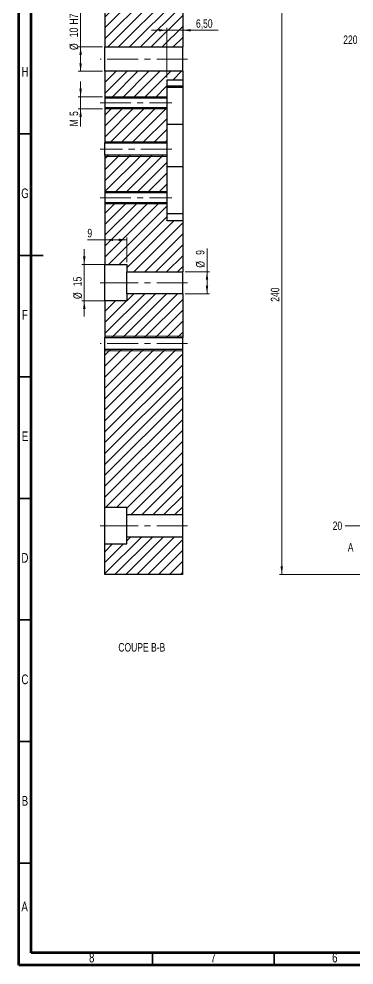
# Model space of a CAD drawing. Header units: millimetres. Extents: x 5 to 415, y 5 to 589.
# Drawn here: x 5 to 142.9, y 5 to 394.3 of the extents above; entities that cross this region are included whole.
import ezdxf

# ---------------------------------------------------------------- set-up
doc = ezdxf.new("R2010")
doc.units = ezdxf.units.MM
doc.linetypes.add('CENTERX2', pattern=[20.32, 12.7, -2.54, 2.54, -2.54])
doc.styles.add('SLDTEXTSTYLE0', font='TXT', dxfattribs={"width": 0.75})
doc.dimstyles.new('SLDDIMSTYLE1', dxfattribs={"dimtxt": 3.5, "dimasz": 3.302, "dimexe": 0, "dimexo": 0.0625, "dimgap": 0.875, "dimtad": 0, "dimtih": 1, "dimtoh": 1, "dimrnd": 1e-09, "dimzin": 12, "dimdsep": 46, "dimtxsty": 'SLDTEXTSTYLE0', "dimblk1": 'NONE', "dimblk2": 'NONE', "dimsah": 1, "dimcen": 0.09, "dimadec": 0, "dimazin": 3, "dimtfac": 1, "dimtofl": 0, "dimtmove": 0, "dimatfit": 3, "dimldrblk": 'NONE', "dimfxl": 1, "dimfrac": 2, "dimtolj": 1, "dimtzin": 12, "dimarcsym": 0})
doc.dimstyles.new('SLDDIMSTYLE3', dxfattribs={"dimtxt": 3.5, "dimasz": 3.302, "dimexe": 0, "dimexo": 0.0625, "dimgap": 0.875, "dimtad": 1, "dimrnd": 1e-09, "dimzin": 12, "dimdsep": 46, "dimtxsty": 'SLDTEXTSTYLE0', "dimsah": 1, "dimcen": 0.09, "dimadec": 0, "dimazin": 3, "dimtfac": 1, "dimtofl": 0, "dimtmove": 0, "dimatfit": 3, "dimfxl": 1, "dimfrac": 2, "dimtolj": 1, "dimtzin": 12, "dimarcsym": 0})
doc.dimstyles.new('SLDDIMSTYLE5', dxfattribs={"dimtxt": 3.5, "dimasz": 3.302, "dimexe": 0, "dimexo": 0.0625, "dimgap": 0.875, "dimtad": 1, "dimrnd": 1e-09, "dimzin": 12, "dimdsep": 46, "dimtxsty": 'SLDTEXTSTYLE0', "dimsah": 1, "dimcen": 0.09, "dimadec": 0, "dimazin": 3, "dimtfac": 1, "dimtmove": 0, "dimatfit": 0, "dimfxl": 1, "dimfrac": 2, "dimtolj": 1, "dimtzin": 12, "dimarcsym": 0})

# ---------------------------------------------------------------- blocks, each defined once
blk = doc.blocks.new('_D_1')
at = {"color": 7, "linetype": 'Continuous', "lineweight": 18}
blk.add_line((172.14, 185.76), (139.26, 185.76), dxfattribs=at)
at = {"color": 7, "linetype": 'Continuous', "lineweight": 18, "insert": (134.09, 187.49), "char_height": 3.5, "attachment_point": 1, "style": 'SLDTEXTSTYLE0'}
blk.add_mtext('20', dxfattribs=at)
blk = doc.blocks.new('_None')
blk = doc.blocks.new('_D_17')
at = {"color": 7, "linetype": 'Continuous', "lineweight": 18}
blk.add_line((172.14, 385.76), (146.19, 385.76), dxfattribs=at)
at = {"color": 7, "linetype": 'Continuous', "lineweight": 18, "insert": (138.43, 387.49), "char_height": 3.5, "attachment_point": 1, "style": 'SLDTEXTSTYLE0'}
blk.add_mtext('220', dxfattribs=at)
blk = doc.blocks.new('_D_45')
at = {"color": 7, "linetype": 'Continuous', "lineweight": 18}
for p, q in [((152.14, 405.76), (112.14, 405.76)), ((113.14, 405.76), (113.14, 165.76)), ((152.14, 165.76), (112.14, 165.76))]:
    blk.add_line(p, q, dxfattribs=at)
for points in [[(113.14, 405.76), (112.64, 402.46), (113.65, 402.46)], [(113.14, 165.76), (113.65, 169.06), (112.64, 169.06)]]:
    blk.add_solid(points, dxfattribs=at)
at = {"color": 7, "linetype": 'Continuous', "lineweight": 18, "insert": (108.63, 277.94), "char_height": 3.5, "attachment_point": 1, "rotation": 90, "style": 'SLDTEXTSTYLE0'}
blk.add_mtext('240', dxfattribs=at)
blk = doc.blocks.new('_D_52')
at = {"color": 7, "linetype": 'Continuous', "lineweight": 18}
for p, q in [((65.88, 389.64), (59.53, 389.64)), ((65.88, 370.26), (65.88, 390.64)), ((65.88, 389.64), (72.38, 389.64)), ((72.38, 370.26), (72.38, 390.64)), ((72.38, 389.64), (86.91, 389.64))]:
    blk.add_line(p, q, dxfattribs=at)
for points in [[(65.88, 389.64), (62.58, 390.15), (62.58, 389.14)], [(72.38, 389.64), (75.68, 389.14), (75.68, 390.15)]]:
    blk.add_solid(points, dxfattribs=at)
at = {"color": 7, "linetype": 'Continuous', "lineweight": 18, "insert": (77.85, 394.16), "char_height": 3.5, "attachment_point": 1, "style": 'SLDTEXTSTYLE0'}
blk.add_mtext('6,50', dxfattribs=at)
blk = doc.blocks.new('_D_53')
at = {"color": 7, "linetype": 'Continuous', "lineweight": 18}
for p, q in [((30.38, 382.76), (30.38, 397.76)), ((39.38, 382.76), (29.38, 382.76)), ((30.38, 382.76), (30.38, 372.76)), ((39.38, 372.76), (29.38, 372.76))]:
    blk.add_line(p, q, dxfattribs=at)
for points in [[(30.38, 382.76), (29.87, 379.46), (30.89, 379.46)], [(30.38, 372.76), (30.89, 376.06), (29.87, 376.06)]]:
    blk.add_solid(points, dxfattribs=at)
at = {"color": 7, "linetype": 'Continuous', "lineweight": 18, "char_height": 3.5, "attachment_point": 1, "rotation": 90, "style": 'SLDTEXTSTYLE0'}
for s, insert in [('H7', (25.82, 391.98)), ('10', (25.82, 386.81)), ('%%c', (25.87, 381.53))]:
    blk.add_mtext(s, dxfattribs=dict(at, insert=insert))
blk = doc.blocks.new('_D_54')
at = {"color": 7, "linetype": 'Continuous', "lineweight": 18}
for p, q in [((30.38, 362.26), (30.38, 368.61)), ((39.38, 362.26), (29.38, 362.26)), ((30.38, 357.26), (30.38, 362.26)), ((39.38, 357.26), (29.38, 357.26)), ((30.38, 357.26), (30.38, 350.11))]:
    blk.add_line(p, q, dxfattribs=at)
for points in [[(30.38, 362.26), (30.89, 365.56), (29.87, 365.56)], [(30.38, 357.26), (29.87, 353.96), (30.89, 353.96)]]:
    blk.add_solid(points, dxfattribs=at)
at = {"color": 7, "linetype": 'Continuous', "lineweight": 18, "char_height": 3.5, "attachment_point": 1, "rotation": 90, "style": 'SLDTEXTSTYLE0'}
for s, insert in [('5', (25.87, 354.39)), ('M', (25.87, 350.11))]:
    blk.add_mtext(s, dxfattribs=dict(at, insert=insert))
blk = doc.blocks.new('_D_55')
at = {"color": 7, "linetype": 'Continuous', "lineweight": 18}
for p, q in [((31.89, 293.26), (31.89, 299.61)), ((48.38, 293.26), (30.89, 293.26)), ((31.89, 278.26), (31.89, 293.26)), ((48.38, 278.26), (30.89, 278.26)), ((31.89, 278.26), (31.89, 271.91))]:
    blk.add_line(p, q, dxfattribs=at)
for points in [[(31.89, 293.26), (32.4, 296.56), (31.38, 296.56)], [(31.89, 278.26), (31.38, 274.96), (32.4, 274.96)]]:
    blk.add_solid(points, dxfattribs=at)
at = {"color": 7, "linetype": 'Continuous', "lineweight": 18, "char_height": 3.5, "attachment_point": 1, "rotation": 90, "style": 'SLDTEXTSTYLE0'}
for s, insert in [('15', (27.32, 284.35)), ('%%c', (27.38, 279.07))]:
    blk.add_mtext(s, dxfattribs=dict(at, insert=insert))
blk = doc.blocks.new('_D_56')
at = {"color": 7, "linetype": 'Continuous', "lineweight": 18}
for p, q in [((40.38, 294.26), (40.38, 304.42)), ((49.38, 294.26), (49.38, 304.42)), ((40.38, 303.42), (33.16, 303.42)), ((40.38, 303.42), (49.38, 303.42))]:
    blk.add_line(p, q, dxfattribs=at)
for points in [[(40.38, 303.42), (43.68, 302.91), (43.68, 303.92)], [(49.38, 303.42), (46.08, 303.92), (46.08, 302.91)]]:
    blk.add_solid(points, dxfattribs=at)
at = {"color": 7, "linetype": 'Continuous', "lineweight": 18, "insert": (33.16, 307.93), "char_height": 3.5, "attachment_point": 1, "style": 'SLDTEXTSTYLE0'}
blk.add_mtext('9', dxfattribs=at)
blk = doc.blocks.new('_D_57')
at = {"color": 7, "linetype": 'Continuous', "lineweight": 18}
for p, q in [((82.38, 290.26), (82.38, 299.82)), ((73.38, 290.26), (83.38, 290.26)), ((82.38, 290.26), (82.38, 281.26)), ((73.38, 281.26), (83.38, 281.26))]:
    blk.add_line(p, q, dxfattribs=at)
for points in [[(82.38, 290.26), (81.87, 286.96), (82.89, 286.96)], [(82.38, 281.26), (82.89, 284.56), (81.87, 284.56)]]:
    blk.add_solid(points, dxfattribs=at)
at = {"color": 7, "linetype": 'Continuous', "lineweight": 18, "char_height": 3.5, "attachment_point": 1, "rotation": 90, "style": 'SLDTEXTSTYLE0'}
for s, insert in [('9', (77.82, 297.23)), ('%%c', (77.87, 291.96))]:
    blk.add_mtext(s, dxfattribs=dict(at, insert=insert))

msp = doc.modelspace()

# ---------------------------------------------------------------- hatches: boundary and pattern name
at = {"linetype": 'Continuous', "lineweight": 18}
h = msp.add_hatch(dxfattribs=at)
h.set_pattern_fill('ANSI31', style=0)
h.paths.add_polyline_path([(72.38, 405.76), (40.38, 405.76), (40.38, 382.76), (72.38, 382.76)], flags=0)
h = msp.add_hatch(dxfattribs=at)
h.set_pattern_fill('ANSI31', style=0)
h.paths.add_polyline_path([(65.88, 361.86), (65.88, 369.26), (72.38, 369.26), (72.38, 372.76), (40.38, 372.76), (40.38, 361.86)], flags=0)
h = msp.add_hatch(dxfattribs=at)
h.set_pattern_fill('ANSI31', style=0)
h.paths.add_polyline_path([(65.88, 343.26), (65.88, 357.66), (40.38, 357.66), (40.38, 343.26)], flags=0)
h = msp.add_hatch(dxfattribs=at)
h.set_pattern_fill('ANSI31', style=0)
h.paths.add_polyline_path([(65.88, 322.86), (65.88, 338.26), (40.38, 338.26), (40.38, 322.86)], flags=0)
h = msp.add_hatch(dxfattribs=at)
h.set_pattern_fill('ANSI31', style=0)
h.paths.add_polyline_path([(72.38, 290.26), (72.38, 311.26), (65.88, 311.26), (65.88, 318.66), (40.38, 318.66), (40.38, 293.26), (49.38, 293.26), (49.38, 290.26)], flags=0)
h = msp.add_hatch(dxfattribs=at)
h.set_pattern_fill('ANSI31', style=0)
h.paths.add_polyline_path([(72.38, 263.26), (72.38, 281.26), (49.38, 281.26), (49.38, 278.26), (40.38, 278.26), (40.38, 263.26)], flags=0)
h = msp.add_hatch(dxfattribs=at)
h.set_pattern_fill('ANSI31', style=0)
h.paths.add_polyline_path([(40.38, 258.26), (40.38, 193.26), (49.38, 193.26), (49.38, 190.26), (72.38, 190.26), (72.38, 258.26)], flags=0)
h = msp.add_hatch(dxfattribs=at)
h.set_pattern_fill('ANSI31', style=0)
h.paths.add_polyline_path([(40.38, 178.26), (40.38, 165.76), (72.38, 165.76), (72.38, 181.26), (49.38, 181.26), (49.38, 178.26)], flags=0)

# ---------------------------------------------------------------- linework, layer by layer
at = {"color": 7, "linetype": 'Continuous', "lineweight": 70}
for p, q in [((5, 5), (5, 589)), ((10, 10), (10, 584)), ((410, 10), (10, 10)), ((415, 5), (5, 5))]:
    msp.add_line(p, q, dxfattribs=at)
at = {"color": 7, "linetype": 'Continuous', "lineweight": 25}
for p, q in [((40.38, 405.76), (40.38, 382.76)), ((72.38, 405.76), (72.38, 382.76)), ((40.38, 372.76), (40.38, 382.76)), ((40.38, 382.76), (72.38, 382.76)), ((72.38, 372.76), (72.38, 382.76)), ((72.38, 372.76), (40.38, 372.76)), ((40.38, 372.76), (40.38, 361.86)), ((72.38, 372.76), (72.38, 369.26)), ((65.88, 369.26), (72.38, 369.26)), ((65.88, 369.26), (65.88, 361.86)), ((72.38, 366.608), (65.88, 366.608)), ((65.88, 366.26), (72.38, 366.26)), ((72.38, 369.26), (72.38, 366.608)), ((72.38, 366.608), (72.38, 366.26)), ((72.38, 366.26), (72.38, 350.953)), ((40.38, 361.86), (65.88, 361.86)), ((40.38, 361.86), (40.38, 357.66)), ((65.88, 361.86), (65.88, 357.66)), ((65.88, 357.66), (40.38, 357.66)), ((40.38, 357.66), (40.38, 343.26)), ((65.88, 357.66), (65.88, 343.26)), ((65.88, 350.953), (72.38, 350.953)), ((72.38, 350.953), (72.38, 333.402)), ((40.38, 343.26), (65.88, 343.26)), ((40.38, 338.26), (40.38, 343.26)), ((65.88, 343.26), (65.88, 338.26)), ((40.38, 338.26), (40.38, 322.86)), ((65.88, 338.26), (40.38, 338.26)), ((65.88, 338.26), (65.88, 322.86)), ((72.38, 333.402), (65.88, 333.402)), ((72.38, 333.402), (72.38, 314.26)), ((40.38, 322.86), (65.88, 322.86)), ((40.38, 322.86), (40.38, 318.66)), ((65.88, 322.86), (65.88, 318.66)), ((40.38, 318.66), (40.38, 293.26)), ((65.88, 318.66), (40.38, 318.66)), ((65.88, 318.66), (65.88, 311.26)), ((65.88, 314.26), (72.38, 314.26)), ((72.38, 314.26), (72.38, 311.26)), ((72.38, 311.26), (65.88, 311.26)), ((72.38, 311.26), (72.38, 290.26)), ((40.38, 293.26), (49.38, 293.26)), ((40.38, 278.26), (40.38, 293.26)), ((49.38, 293.26), (49.38, 290.26)), ((49.38, 290.26), (72.38, 290.26)), ((49.38, 281.26), (49.38, 290.26)), ((72.38, 281.26), (72.38, 290.26)), ((49.38, 281.26), (49.38, 278.26)), ((72.38, 281.26), (49.38, 281.26)), ((72.38, 281.26), (72.38, 263.26)), ((40.38, 278.26), (40.38, 263.26)), ((49.38, 278.26), (40.38, 278.26)), ((40.38, 258.26), (40.38, 263.26)), ((40.38, 263.26), (72.38, 263.26)), ((72.38, 258.26), (72.38, 263.26)), ((72.38, 258.26), (40.38, 258.26)), ((40.38, 193.26), (40.38, 258.26)), ((72.38, 190.26), (72.38, 258.26)), ((49.38, 193.26), (40.38, 193.26)), ((40.38, 178.26), (40.38, 193.26)), ((49.38, 190.26), (49.38, 193.26)), ((72.38, 190.26), (49.38, 190.26)), ((49.38, 181.26), (49.38, 190.26)), ((72.38, 181.26), (72.38, 190.26)), ((49.38, 178.26), (49.38, 181.26)), ((49.38, 181.26), (72.38, 181.26)), ((72.38, 165.76), (72.38, 181.26)), ((40.38, 178.26), (49.38, 178.26)), ((40.38, 165.76), (40.38, 178.26)), ((72.38, 165.76), (40.38, 165.76))]:
    msp.add_line(p, q, dxfattribs=at)
at = {"color": 7, "linetype": 'CENTERX2', "lineweight": 18}
for p, q in [((74.38, 377.76), (38.38, 377.76)), ((74.38, 377.76), (38.38, 377.76)), ((38.38, 359.76), (67.88, 359.76)), ((67.88, 340.76), (38.38, 340.76)), ((38.38, 320.76), (67.88, 320.76)), ((49.38, 285.76), (38.38, 285.76)), ((74.38, 285.76), (49.38, 285.76)), ((74.38, 260.76), (38.38, 260.76)), ((49.38, 185.76), (38.38, 185.76)), ((74.38, 185.76), (49.38, 185.76))]:
    msp.add_line(p, q, dxfattribs=at)
at = {"color": 7, "linetype": 'Continuous', "lineweight": 18}
for p, q in [((65.88, 362.26), (40.38, 362.26)), ((65.88, 357.26), (40.38, 357.26)), ((40.38, 343.76), (65.88, 343.76)), ((40.38, 337.76), (65.88, 337.76)), ((65.88, 323.26), (40.38, 323.26)), ((65.88, 318.26), (40.38, 318.26)), ((40.38, 263.76), (72.38, 263.76)), ((40.38, 257.76), (72.38, 257.76))]:
    msp.add_line(p, q, dxfattribs=at)
at = {"color": 7, "linetype": 'Continuous', "lineweight": 35}
for p, q in [((10, 347), (5, 347)), ((4.999, 297), (15.001, 297)), ((10, 297), (5, 297)), ((10, 247), (5, 247)), ((10, 197), (5, 197)), ((10, 147), (5, 147)), ((10, 97), (5, 97)), ((10, 47), (5, 47)), ((60, 10), (60, 5)), ((110, 10), (110, 5))]:
    msp.add_line(p, q, dxfattribs=at)

# ---------------------------------------------------------------- texts
at = {"color": 7, "linetype": 'Continuous', "lineweight": 0, "attachment_point": 2, "style": 'SLDTEXTSTYLE0'}
for s, insert, char_height in [('H', (7.49, 374.56), 3.969), ('G', (7.487, 324.56), 3.969), ('F', (7.458, 274.56), 3.969), ('E', (7.508, 224.56), 3.969), ('D', (7.453, 174.56), 3.969), ('COUPE B-B', (55.557, 137.494), 3.5), ('C', (7.459, 124.56), 3.969), ('B', (7.471, 74.56), 3.969), ('A', (7.34, 31.06), 3.969), ('8', (34.96, 10.06), 3.969), ('7', (84.96, 10.06), 3.969), ('6', (134.96, 10.06), 3.969)]:
    msp.add_mtext(s, dxfattribs=dict(at, insert=insert, char_height=char_height))
at = {"color": 7, "linetype": 'Continuous', "insert": (140.307, 178.616), "char_height": 3.5, "attachment_point": 1, "style": 'SLDTEXTSTYLE0'}
msp.add_mtext('A', dxfattribs=at)

# ---------------------------------------------------------------- dimensions: what is measured, and where the dimension line sits
at = {"color": 7, "linetype": 'Continuous', "lineweight": 18}
dim = msp.add_linear_dim(base=(113.144, 165.76), p1=(153.144, 405.76), p2=(153.144, 165.76), angle=90, dimstyle='SLDDIMSTYLE3', dxfattribs=at)
dim.commit()
dim.dimension.update_dxf_attribs({"geometry": '_D_45', "text_midpoint": (113.144, 281.823), "dimtype": 160})
for base, p1, p2, text, dimstyle, picture, middle in [((30.38, 372.76), (40.38, 382.76), (40.38, 372.76), '%%c<>H7', 'SLDDIMSTYLE3', '_D_53', (30.38, 389.644)), ((30.38, 362.26), (40.38, 357.26), (40.38, 362.26), 'M', 'SLDDIMSTYLE5', '_D_54', (30.38, 353.543)), ((82.38, 281.26), (72.38, 290.26), (72.38, 281.26), '%%c<>', 'SLDDIMSTYLE3', '_D_57', (82.38, 295.889)), ((31.89, 293.26), (49.38, 278.26), (49.38, 293.26), '%%c<>', 'SLDDIMSTYLE5', '_D_55', (31.89, 284.298))]:
    dim = msp.add_linear_dim(base=base, p1=p1, p2=p2, angle=90, text=text, dimstyle=dimstyle, dxfattribs=at)
    dim.commit()
    dim.dimension.update_dxf_attribs({"geometry": picture, "text_midpoint": middle, "dimtype": 160})
for base, p1, p2, dimstyle, picture, middle in [((72.38, 389.644), (65.88, 369.26), (72.38, 369.26), 'SLDDIMSTYLE5', '_D_52', (82.38, 389.644)), ((49.38, 303.415), (40.38, 293.26), (49.38, 293.26), 'SLDDIMSTYLE3', '_D_56', (34.449, 303.415))]:
    dim = msp.add_linear_dim(base=base, p1=p1, p2=p2, dimstyle=dimstyle, dxfattribs=at)
    dim.commit()
    dim.dimension.update_dxf_attribs({"geometry": picture, "text_midpoint": middle, "dimtype": 160})
for feature_location, offset, picture, middle in [((173.144, 385.76), (-26.951, 0), '_D_17', (142.313, 385.76)), ((173.144, 185.76), (-33.881, 0), '_D_1', (136.677, 185.76))]:
    dim = msp.add_ordinate_dim(feature_location=feature_location, offset=offset, dtype=0, origin=(353.144, 165.76), dimstyle='SLDDIMSTYLE1', dxfattribs=at)
    dim.commit()
    dim.dimension.update_dxf_attribs({"geometry": picture, "text_midpoint": middle})

doc.saveas('drawing.dxf')
